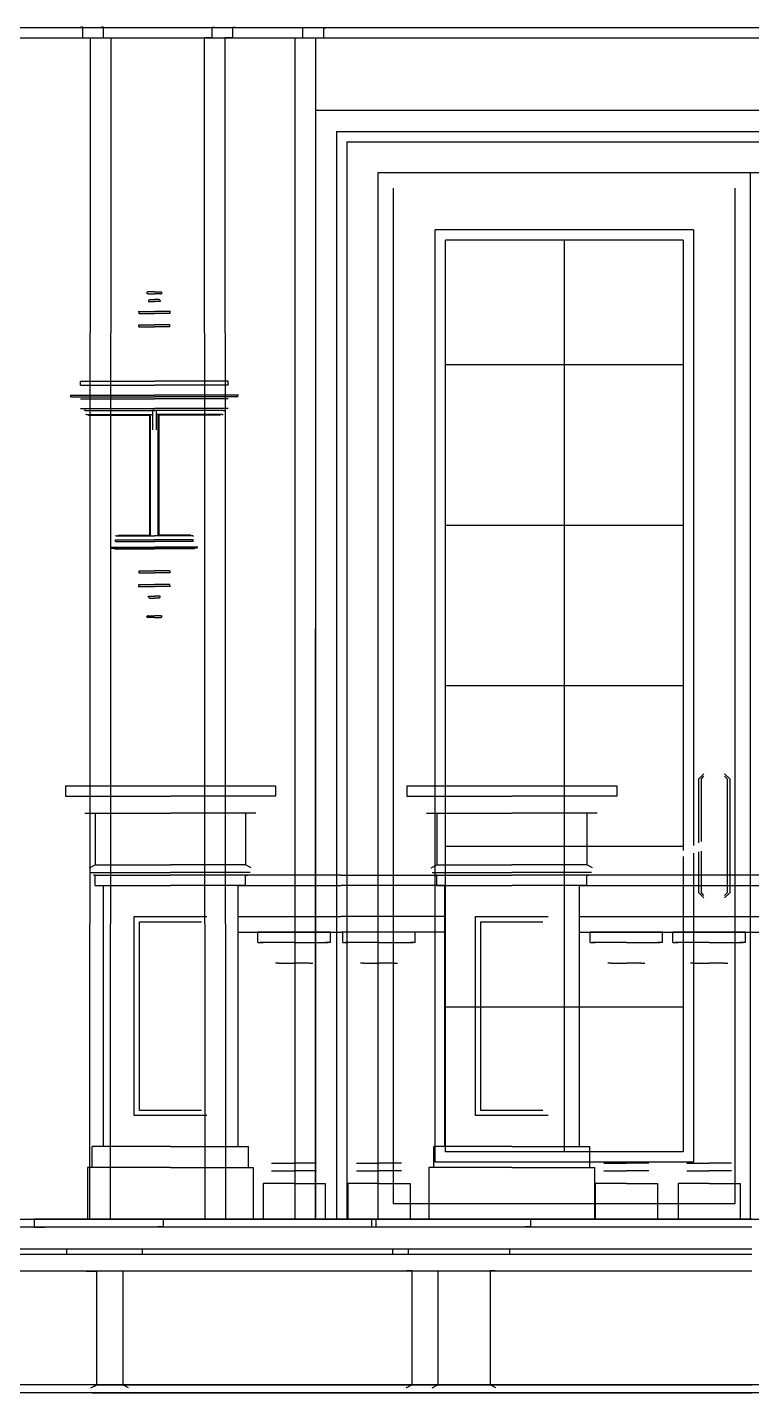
# Model space of a CAD drawing. Header units: metres. Extents: x -770 to 770, y 0 to 641.
# Drawn here: x 237.2 to 307.2, y 291.2 to 423 of the extents above; entities that cross this region are included whole.
import ezdxf

# ---------------------------------------------------------------- set-up
doc = ezdxf.new("R2010")
doc.units = ezdxf.units.M

msp = doc.modelspace()

# ---------------------------------------------------------------- linework, layer by layer
at = {"layer": 'EL-Balcony'}
for p, q in [((240.94, 349.83, -158.5), (240.94, 348.83, -158.5)), ((240.94, 349.83, -158.5), (261.19, 349.83, -130.31)), ((261.19, 349.83, -130.31), (261.19, 348.83, -130.31)), ((273.9, 349.83, -117.6), (273.9, 348.83, -117.6)), ((273.9, 349.83, -117.6), (294.15, 349.83, -113.55)), ((294.15, 349.83, -113.55), (294.15, 348.83, -113.55)), ((240.94, 348.83, -158.5), (251.06, 348.83, -140.43)), ((261.19, 348.83, -130.31), (251.06, 348.83, -140.43)), ((273.9, 348.83, -117.6), (284.02, 348.83, -113.55)), ((294.15, 348.83, -113.55), (284.02, 348.83, -113.55)), ((242.81, 347.2, -158.5), (243.81, 347.2, -158.5)), ((243.81, 347.2, -158.5), (243.81, 342.2, -158.5)), ((243.81, 347.2, -158.5), (251.06, 347.2, -140.43)), ((258.31, 347.2, -133.18), (251.06, 347.2, -140.43)), ((258.31, 347.2, -133.18), (258.31, 342.2, -133.18)), ((259.31, 347.2, -132.18), (258.31, 347.2, -133.18)), ((275.77, 347.2, -115.72), (276.77, 347.2, -114.72)), ((276.77, 347.2, -114.72), (276.77, 342.2, -114.72)), ((276.77, 347.2, -114.72), (284.02, 347.2, -113.55)), ((291.27, 347.2, -113.55), (284.02, 347.2, -113.55)), ((291.27, 347.2, -113.55), (291.27, 342.2, -113.55)), ((292.27, 347.2, -113.55), (291.27, 347.2, -113.55)), ((243.26, 341.92, -158.5), (243.81, 342.2, -158.5)), ((243.37, 341.45, -158.5), (251.06, 341.45, -140.43)), ((243.81, 342.2, -158.5), (251.06, 342.2, -140.43)), ((258.31, 342.2, -133.18), (251.06, 342.2, -140.43)), ((258.75, 341.45, -132.75), (251.06, 341.45, -140.43)), ((258.86, 341.92, -132.64), (258.31, 342.2, -133.18)), ((276.23, 341.92, -115.27), (276.77, 342.2, -114.72)), ((276.33, 341.45, -115.16), (284.02, 341.45, -113.55)), ((276.77, 342.2, -114.72), (284.02, 342.2, -113.55)), ((291.27, 342.2, -113.55), (284.02, 342.2, -113.55)), ((291.71, 341.45, -113.55), (284.02, 341.45, -113.55)), ((291.82, 341.92, -113.55), (291.27, 342.2, -113.55)), ((243.81, 341.2, -158.5), (243.62, 341.2, -158.5)), ((243.81, 340.2, -158.5), (243.81, 341.2, -158.5)), ((243.81, 341.2, -158.5), (251.06, 341.2, -140.43)), ((243.81, 340.2, -158.5), (244.56, 340.2, -158.5)), ((244.56, 340.2, -158.5), (251.06, 340.2, -140.43)), ((244.56, 340.2, -158.5), (244.56, 315, -158.5)), ((258.31, 341.2, -133.18), (251.06, 341.2, -140.43)), ((257.56, 340.2, -133.93), (251.06, 340.2, -140.43)), ((258.31, 340.2, -133.18), (257.56, 340.2, -133.93)), ((257.56, 340.2, -133.93), (267.54, 340.2, -123.95)), ((257.56, 340.2, -133.93), (257.56, 315, -133.93)), ((267.54, 341.2, -123.95), (258.14, 341.2, -133.36)), ((258.31, 341.2, -133.18), (258.5, 341.2, -133)), ((258.31, 340.2, -133.18), (258.31, 341.2, -133.18)), ((267.54, 341.2, -123.95), (276.95, 341.2, -114.55)), ((277.52, 340.2, -113.97), (267.54, 340.2, -123.95)), ((276.77, 341.2, -114.72), (276.58, 341.2, -114.91)), ((276.77, 340.2, -114.72), (276.77, 341.2, -114.72)), ((276.77, 341.2, -114.72), (284.02, 341.2, -113.55)), ((276.77, 340.2, -114.72), (277.52, 340.2, -113.97)), ((277.52, 340.2, -113.97), (284.02, 340.2, -113.55)), ((277.52, 340.2, -113.97), (277.52, 315, -113.97)), ((291.27, 341.2, -113.55), (284.02, 341.2, -113.55)), ((290.52, 340.2, -113.55), (284.02, 340.2, -113.55)), ((291.27, 340.2, -113.55), (290.52, 340.2, -113.55)), ((290.52, 340.2, -113.55), (310.83, 340.2, -113.55)), ((290.52, 340.2, -113.55), (290.52, 315, -113.55)), ((310.83, 341.2, -113.55), (291.1, 341.2, -113.55)), ((291.27, 341.2, -113.55), (291.46, 341.2, -113.55)), ((291.27, 340.2, -113.55), (291.27, 341.2, -113.55)), ((247.56, 318, -143.93), (247.56, 337.2, -143.93)), ((247.56, 337.2, -143.93), (254.56, 337.2, -136.93)), ((248.06, 318.5, -143.43), (248.06, 336.7, -143.43)), ((248.06, 336.7, -143.43), (254.06, 336.7, -137.43)), ((257.56, 337.2, -133.93), (267.54, 337.2, -123.95)), ((277.52, 337.2, -113.97), (267.54, 337.2, -123.95)), ((280.52, 318, -113.55), (280.52, 337.2, -113.55)), ((280.52, 337.2, -113.55), (287.52, 337.2, -113.55)), ((281.02, 318.5, -113.55), (281.02, 336.7, -113.55)), ((281.02, 336.7, -113.55), (287.02, 336.7, -113.55)), ((290.52, 337.2, -113.55), (310.83, 337.2, -113.55)), ((257.56, 335.7, -133.93), (267.54, 335.7, -123.95)), ((259.5, 334.7, -132), (259.5, 335.7, -132)), ((266.5, 335.7, -125), (259.5, 335.7, -132)), ((266.5, 334.7, -125), (266.5, 335.7, -125)), ((277.52, 335.7, -113.97), (267.54, 335.7, -123.95)), ((267.7, 334.7, -123.79), (267.7, 335.7, -123.79)), ((274.7, 335.7, -116.79), (267.7, 335.7, -123.79)), ((274.7, 334.7, -116.79), (274.7, 335.7, -116.79)), ((290.52, 335.7, -113.55), (310.83, 335.7, -113.55)), ((291.58, 334.7, -113.55), (291.58, 335.7, -113.55)), ((298.58, 335.7, -113.55), (291.58, 335.7, -113.55)), ((298.58, 334.7, -113.55), (298.58, 335.7, -113.55)), ((299.58, 334.7, -113.55), (299.58, 335.7, -113.55)), ((306.58, 335.7, -113.55), (299.58, 335.7, -113.55)), ((306.58, 334.7, -113.55), (306.58, 335.7, -113.55)), ((259.5, 334.7, -132), (260, 334.7, -131.5)), ((263, 334.7, -128.5), (259.71, 334.7, -131.78)), ((263, 334.7, -128.5), (266.28, 334.7, -125.22)), ((266.5, 334.7, -125), (266, 334.7, -125.5)), ((267.7, 334.7, -123.79), (268.2, 334.7, -123.29)), ((271.2, 334.7, -120.29), (267.92, 334.7, -123.57)), ((271.2, 334.7, -120.29), (274.49, 334.7, -117.01)), ((274.7, 334.7, -116.79), (274.2, 334.7, -117.29)), ((291.58, 334.7, -113.55), (292.08, 334.7, -113.55)), ((295.08, 334.7, -113.55), (291.8, 334.7, -113.55)), ((295.08, 334.7, -113.55), (298.36, 334.7, -113.55)), ((298.58, 334.7, -113.55), (298.08, 334.7, -113.55)), ((299.58, 334.7, -113.55), (300.08, 334.7, -113.55)), ((303.08, 334.7, -113.55), (299.8, 334.7, -113.55)), ((303.08, 334.7, -113.55), (306.36, 334.7, -113.55)), ((306.58, 334.7, -113.55), (306.08, 334.7, -113.55)), ((261.53, 332.7, -129.96), (261.2, 332.7, -130.3)), ((261.53, 332.7, -129.96), (263, 332.7, -128.5)), ((264.46, 332.7, -127.03), (263, 332.7, -128.5)), ((264.46, 332.7, -127.03), (264.8, 332.7, -126.7)), ((269.74, 332.7, -121.76), (269.4, 332.7, -122.09)), ((269.74, 332.7, -121.76), (271.2, 332.7, -120.29)), ((272.67, 332.7, -118.83), (271.2, 332.7, -120.29)), ((272.67, 332.7, -118.83), (273, 332.7, -118.49)), ((293.61, 332.7, -113.55), (293.28, 332.7, -113.55)), ((293.61, 332.7, -113.55), (295.08, 332.7, -113.55)), ((296.55, 332.7, -113.55), (295.08, 332.7, -113.55)), ((296.55, 332.7, -113.55), (296.88, 332.7, -113.55)), ((301.61, 332.7, -113.55), (301.28, 332.7, -113.55)), ((301.61, 332.7, -113.55), (303.08, 332.7, -113.55)), ((304.55, 332.7, -113.55), (303.08, 332.7, -113.55)), ((304.55, 332.7, -113.55), (304.88, 332.7, -113.55)), ((254.56, 318, -136.93), (247.56, 318, -143.93)), ((254.06, 318.5, -137.43), (248.06, 318.5, -143.43)), ((287.52, 318, -113.55), (280.52, 318, -113.55)), ((287.02, 318.5, -113.55), (281.02, 318.5, -113.55)), ((243.52, 313, -158.5), (243.52, 315, -158.5)), ((244.56, 315, -158.5), (243.52, 315, -158.5)), ((251.06, 315, -140.43), (244.56, 315, -158.5)), ((251.06, 315, -140.43), (257.56, 315, -133.93)), ((257.56, 315, -133.93), (258.6, 315, -132.89)), ((258.6, 313, -132.89), (258.6, 315, -132.89)), ((276.48, 313, -115.01), (276.48, 315, -115.01)), ((277.52, 315, -113.97), (276.48, 315, -115.01)), ((284.02, 315, -113.55), (277.52, 315, -113.97)), ((284.02, 315, -113.55), (290.52, 315, -113.55)), ((290.52, 315, -113.55), (291.56, 315, -113.55)), ((291.56, 313, -113.55), (291.56, 315, -113.55)), ((243.52, 313, -158.5), (243.06, 313, -158.5)), ((243.06, 313, -158.5), (243.06, 308, -158.5)), ((251.06, 313, -140.43), (243.52, 313, -158.5)), ((251.06, 313, -140.43), (258.6, 313, -132.89)), ((258.6, 313, -132.89), (259.06, 313, -132.43)), ((259.06, 313, -132.43), (259.06, 308, -132.43)), ((260.83, 313.42, -130.66), (261.05, 313.42, -130.44)), ((260.83, 312.67, -130.66), (263, 312.67, -128.5)), ((261.05, 313.42, -130.44), (263, 313.42, -128.5)), ((264.94, 313.42, -126.55), (263, 313.42, -128.5)), ((265.16, 312.67, -126.34), (263, 312.67, -128.5)), ((265.16, 313.42, -126.34), (264.94, 313.42, -126.55)), ((269.04, 313.42, -122.45), (269.26, 313.42, -122.24)), ((269.04, 312.67, -122.45), (271.2, 312.67, -120.29)), ((269.26, 313.42, -122.24), (271.2, 313.42, -120.29)), ((273.15, 313.42, -118.35), (271.2, 313.42, -120.29)), ((273.37, 312.67, -118.13), (271.2, 312.67, -120.29)), ((273.37, 313.42, -118.13), (273.15, 313.42, -118.35)), ((276.48, 313, -115.01), (276.02, 313, -115.47)), ((276.02, 313, -115.47), (276.02, 308, -115.47)), ((284.02, 313, -113.55), (276.48, 313, -115.01)), ((284.02, 313, -113.55), (291.56, 313, -113.55)), ((291.56, 313, -113.55), (292.02, 313, -113.55)), ((292.02, 313, -113.55), (292.02, 308, -113.55)), ((292.92, 313.42, -113.55), (293.13, 313.42, -113.55)), ((292.92, 312.67, -113.55), (295.08, 312.67, -113.55)), ((293.13, 313.42, -113.55), (295.08, 313.42, -113.55)), ((297.02, 313.42, -113.55), (295.08, 313.42, -113.55)), ((297.24, 312.67, -113.55), (295.08, 312.67, -113.55)), ((297.24, 313.42, -113.55), (297.02, 313.42, -113.55)), ((300.92, 313.42, -113.55), (301.13, 313.42, -113.55)), ((300.92, 312.67, -113.55), (303.08, 312.67, -113.55)), ((301.13, 313.42, -113.55), (303.08, 313.42, -113.55)), ((305.02, 313.42, -113.55), (303.08, 313.42, -113.55)), ((305.24, 312.67, -113.55), (303.08, 312.67, -113.55)), ((305.24, 313.42, -113.55), (305.02, 313.42, -113.55)), ((260, 311.43, -131.5), (260, 308, -131.5)), ((263, 311.43, -128.5), (260, 311.43, -131.5)), ((263, 311.43, -128.5), (266, 311.43, -125.5)), ((266, 311.43, -125.5), (266, 308, -125.5)), ((268.2, 311.43, -123.29), (268.2, 308, -123.29)), ((271.2, 311.43, -120.29), (268.2, 311.43, -123.29)), ((271.2, 311.43, -120.29), (274.2, 311.43, -117.29)), ((274.2, 311.43, -117.29), (274.2, 308, -117.29)), ((292.08, 311.43, -113.55), (292.08, 308, -113.55)), ((295.08, 311.43, -113.55), (292.08, 311.43, -113.55)), ((295.08, 311.43, -113.55), (298.08, 311.43, -113.55)), ((298.08, 311.43, -113.55), (298.08, 308, -113.55)), ((300.08, 311.43, -113.55), (300.08, 308, -113.55)), ((303.08, 311.43, -113.55), (300.08, 311.43, -113.55)), ((303.08, 311.43, -113.55), (306.08, 311.43, -113.55)), ((306.08, 311.43, -113.55), (306.08, 308, -113.55)), ((243.06, 308, -158.5), (244.56, 308, -158.5)), ((244.56, 308, -158.5), (251.06, 308, -140.43)), ((257.56, 308, -133.93), (251.06, 308, -140.43)), ((259.06, 308, -132.43), (257.56, 308, -133.93)), ((260, 308, -131.5), (266, 308, -125.5)), ((266, 308, -125.5), (266, 308, -125.5)), ((268.2, 308, -123.29), (274.2, 308, -117.29)), ((274.2, 308, -117.29), (274.2, 308, -117.29)), ((276.02, 308, -115.47), (277.52, 308, -113.97)), ((277.52, 308, -113.97), (284.02, 308, -113.55)), ((290.52, 308, -113.55), (284.02, 308, -113.55)), ((292.02, 308, -113.55), (290.52, 308, -113.55)), ((292.08, 308, -113.55), (298.08, 308, -113.55)), ((298.08, 308, -113.55), (298.08, 308, -113.55)), ((300.08, 308, -113.55), (306.08, 308, -113.55)), ((306.08, 308, -113.55), (306.08, 308, -113.55))]:
    msp.add_line(p, q, dxfattribs=at)
at = {"layer": 'EL-Door'}
for p, q in [((271.08, 409, -120.41), (271.08, 308, -120.41)), ((343.08, 409, -119.58), (271.08, 409, -120.41)), ((307.08, 308, -113.55), (307.08, 409, -113.55)), ((272.58, 407.5, -118.91), (272.58, 309.5, -118.91)), ((305.58, 309.5, -113.55), (305.58, 407.5, -113.55)), ((276.61, 313.5, -114.88), (276.61, 403.5, -114.88)), ((301.57, 403.5, -113.55), (276.61, 403.5, -114.88)), ((301.57, 403.5, -113.55), (301.57, 344.08, -113.55)), ((300.57, 402.5, -113.55), (277.61, 402.5, -113.88)), ((277.61, 314.5, -113.88), (277.61, 402.5, -113.88)), ((289.09, 402.5, -113.55), (289.09, 314.5, -113.55)), ((300.57, 402.5, -113.55), (300.57, 343.58, -113.55)), ((277.61, 390.5, -113.88), (300.57, 390.5, -113.55)), ((277.61, 375, -113.88), (300.57, 375, -113.55)), ((277.61, 359.5, -113.88), (300.57, 359.5, -113.55)), ((302.07, 350.5, -113.55), (302.57, 351, -113.55)), ((302.32, 350.5, -113.55), (302.57, 350.75, -113.55)), ((304.57, 351, -113.55), (305.07, 350.5, -113.55)), ((304.57, 350.75, -113.55), (304.82, 350.5, -113.55)), ((302.07, 344.34, -113.55), (302.07, 350.5, -113.55)), ((302.32, 344.44, -113.55), (302.32, 350.5, -113.55)), ((304.82, 350.5, -113.55), (304.82, 339.5, -113.55)), ((305.07, 350.5, -113.55), (305.07, 339.5, -113.55)), ((277.61, 344, -113.88), (300.57, 344, -113.55)), ((300.57, 343, -113.55), (300.57, 314.5, -113.55)), ((301.57, 343.33, -113.55), (301.57, 313.5, -113.55)), ((302.07, 339.5, -113.55), (302.07, 343.47, -113.55)), ((302.32, 339.5, -113.55), (302.32, 343.51, -113.55)), ((302.57, 339, -113.55), (302.07, 339.5, -113.55)), ((302.57, 339.25, -113.55), (302.32, 339.5, -113.55)), ((305.07, 339.5, -113.55), (304.57, 339, -113.55)), ((304.82, 339.5, -113.55), (304.57, 339.25, -113.55)), ((277.61, 328.5, -113.88), (300.57, 328.5, -113.55)), ((300.57, 314.5, -113.55), (277.61, 314.5, -113.88)), ((301.57, 313.5, -113.55), (276.61, 313.5, -114.88)), ((272.58, 309.5, -118.91), (305.58, 309.5, -113.55)), ((271.08, 308, -120.41), (343.08, 308, -119.58))]:
    msp.add_line(p, q, dxfattribs=at)
at = {"layer": 'FP-Hatch'}
for p, q in [((248.85, 397.51, -142.64), (248.76, 397.41, -142.73)), ((248.76, 397.41, -142.73), (248.76, 397.41, -142.73)), ((248.76, 397.41, -142.73), (248.85, 397.32, -142.64)), ((248.93, 397.51, -142.57), (248.85, 397.51, -142.64)), ((248.91, 397.32, -142.59), (248.85, 397.32, -142.64)), ((248.91, 397.32, -142.59), (249.51, 397.32, -141.98)), ((249.51, 397.51, -141.98), (248.93, 397.51, -142.57)), ((249.04, 396.76, -142.45), (248.95, 396.66, -142.55)), ((249.04, 396.76, -142.45), (249.51, 396.76, -141.98)), ((249.51, 397.51, -141.98), (250.09, 397.51, -141.4)), ((250.11, 397.32, -141.38), (249.51, 397.32, -141.98)), ((249.98, 396.76, -141.52), (249.51, 396.76, -141.98)), ((249.98, 396.76, -141.52), (250.07, 396.66, -141.42)), ((250.09, 397.51, -141.4), (250.17, 397.51, -141.33)), ((250.11, 397.32, -141.38), (250.17, 397.32, -141.33)), ((250.17, 397.51, -141.33), (250.26, 397.41, -141.23)), ((250.26, 397.41, -141.23), (250.17, 397.32, -141.33)), ((250.26, 397.41, -141.23), (250.26, 397.41, -141.23)), ((247.94, 395.62, -143.55), (248.01, 395.62, -143.48)), ((248.01, 395.62, -143.48), (249.51, 395.62, -141.98)), ((248.01, 395.62, -143.48), (248.01, 395.43, -143.48)), ((248.01, 395.43, -143.48), (249.51, 395.43, -141.98)), ((248.95, 396.66, -142.55), (248.95, 396.57, -142.55)), ((248.95, 396.57, -142.55), (249.51, 396.57, -141.98)), ((250.07, 396.57, -141.42), (249.51, 396.57, -141.98)), ((251.01, 395.62, -140.48), (249.51, 395.62, -141.98)), ((251.01, 395.43, -140.48), (249.51, 395.43, -141.98)), ((250.07, 396.66, -141.42), (250.07, 396.57, -141.42)), ((251.08, 395.62, -140.42), (251.01, 395.62, -140.48)), ((251.01, 395.62, -140.48), (251.01, 395.43, -140.48)), ((248.01, 394.12, -143.48), (248.01, 394.31, -143.48)), ((248.01, 394.31, -143.48), (248.2, 394.31, -143.3)), ((248.01, 394.12, -143.48), (249.51, 394.12, -141.98)), ((248.2, 394.31, -143.3), (249.51, 394.31, -141.98)), ((250.82, 394.31, -140.67), (249.51, 394.31, -141.98)), ((251.01, 394.12, -140.48), (249.51, 394.12, -141.98)), ((251.01, 394.31, -140.48), (250.82, 394.31, -140.67)), ((251.01, 394.12, -140.48), (251.01, 394.31, -140.48)), ((242.39, 388.49, -158.5), (242.39, 388.87, -158.5)), ((242.39, 388.87, -158.5), (249.51, 388.87, -141.98)), ((256.64, 388.87, -134.86), (249.51, 388.87, -141.98)), ((256.64, 388.49, -134.86), (256.64, 388.87, -134.86)), ((241.38, 387.54, -158.5), (241.45, 387.54, -158.5)), ((241.45, 387.37, -158.5), (241.45, 387.54, -158.5)), ((241.45, 387.54, -158.5), (249.51, 387.54, -141.98)), ((242.39, 388.49, -158.5), (249.51, 388.49, -141.98)), ((256.64, 388.49, -134.86), (249.51, 388.49, -141.98)), ((257.57, 387.54, -133.92), (249.51, 387.54, -141.98)), ((257.57, 387.37, -133.92), (257.57, 387.54, -133.92)), ((257.64, 387.54, -133.85), (257.57, 387.54, -133.92)), ((241.45, 387.37, -158.5), (242.2, 387.37, -158.5)), ((242.2, 387.37, -158.5), (249.51, 387.37, -141.98)), ((242.39, 387.18, -158.5), (249.51, 387.18, -141.98)), ((242.39, 386.24, -158.5), (242.54, 386.24, -158.5)), ((242.54, 386.24, -158.5), (249.51, 386.24, -141.98)), ((256.82, 387.37, -134.67), (249.51, 387.37, -141.98)), ((256.64, 387.18, -134.86), (249.51, 387.18, -141.98)), ((256.49, 386.24, -135.01), (249.51, 386.24, -141.98)), ((256.64, 386.24, -134.86), (256.49, 386.24, -135.01)), ((257.57, 387.37, -133.92), (256.82, 387.37, -134.67)), ((242.87, 386.06, -158.5), (242.72, 386.06, -158.5)), ((242.87, 386.06, -158.5), (249.51, 386.06, -141.98)), ((242.96, 385.68, -158.5), (242.88, 385.68, -158.5)), ((242.96, 385.68, -158.5), (249.32, 385.68, -142.17)), ((243.14, 385.61, -158.5), (249.06, 385.61, -142.43)), ((249.06, 373.96, -142.43), (249.06, 385.68, -142.43)), ((249.14, 373.96, -142.36), (249.14, 385.68, -142.36)), ((249.7, 386.06, -141.8), (249.32, 386.06, -142.17)), ((249.32, 386.06, -142.17), (249.32, 384.18, -142.17)), ((256.15, 386.06, -135.35), (249.51, 386.06, -141.98)), ((249.7, 384.18, -141.8), (249.7, 386.06, -141.8)), ((256.07, 385.68, -135.43), (249.7, 385.68, -141.8)), ((249.89, 373.96, -141.61), (249.89, 385.68, -141.61)), ((249.96, 373.96, -141.53), (249.96, 385.68, -141.53)), ((255.88, 385.61, -135.62), (249.96, 385.61, -141.53)), ((256.07, 385.68, -135.43), (256.14, 385.68, -135.35)), ((256.15, 386.06, -135.35), (256.3, 386.06, -135.2)), ((245.81, 373.96, -145.68), (245.74, 373.93, -145.75)), ((245.76, 373.4, -145.73), (245.76, 373.58, -145.73)), ((245.76, 373.58, -145.73), (249.51, 373.58, -141.98)), ((245.76, 373.4, -145.73), (249.51, 373.4, -141.98)), ((245.81, 373.96, -145.68), (249.51, 373.96, -141.98)), ((245.98, 374.03, -145.51), (249.06, 374.03, -142.43)), ((253.21, 373.96, -138.28), (249.51, 373.96, -141.98)), ((253.26, 373.58, -138.24), (249.51, 373.58, -141.98)), ((253.26, 373.4, -138.24), (249.51, 373.4, -141.98)), ((253.04, 374.03, -138.46), (249.96, 374.03, -141.53)), ((253.21, 373.96, -138.28), (253.28, 373.93, -138.22)), ((253.26, 373.4, -138.24), (253.26, 373.58, -138.24)), ((245.3, 372.87, -146.19), (245.37, 372.87, -146.13)), ((245.37, 372.78, -146.13), (245.37, 372.87, -146.13)), ((245.37, 372.87, -146.13), (249.51, 372.87, -141.98)), ((245.37, 372.78, -146.13), (245.56, 372.78, -145.94)), ((245.56, 372.78, -145.94), (249.51, 372.78, -141.98)), ((245.65, 372.69, -145.84), (246.39, 372.69, -145.1)), ((246.39, 372.69, -145.1), (249.51, 372.69, -141.98)), ((253.65, 372.87, -137.84), (249.51, 372.87, -141.98)), ((253.46, 372.78, -138.03), (249.51, 372.78, -141.98)), ((252.63, 372.69, -138.87), (249.51, 372.69, -141.98)), ((253.37, 372.69, -138.12), (252.63, 372.69, -138.87)), ((253.65, 372.78, -137.84), (253.46, 372.78, -138.03)), ((253.65, 372.78, -137.84), (253.65, 372.87, -137.84)), ((253.72, 372.87, -137.78), (253.65, 372.87, -137.84)), ((248.01, 370.58, -143.48), (249.51, 370.58, -141.98)), ((248.01, 370.58, -143.48), (248.01, 370.39, -143.48)), ((248.01, 370.39, -143.48), (248.2, 370.39, -143.3)), ((248.2, 370.39, -143.3), (249.51, 370.39, -141.98)), ((251.01, 370.58, -140.48), (249.51, 370.58, -141.98)), ((250.82, 370.39, -140.67), (249.51, 370.39, -141.98)), ((251.01, 370.39, -140.48), (250.82, 370.39, -140.67)), ((251.01, 370.58, -140.48), (251.01, 370.39, -140.48)), ((247.94, 369.08, -143.55), (248.01, 369.08, -143.48)), ((248.01, 369.26, -143.48), (249.51, 369.26, -141.98)), ((248.01, 369.08, -143.48), (248.01, 369.26, -143.48)), ((248.01, 369.08, -143.48), (249.51, 369.08, -141.98)), ((251.01, 369.26, -140.48), (249.51, 369.26, -141.98)), ((251.01, 369.08, -140.48), (249.51, 369.08, -141.98)), ((251.01, 369.08, -140.48), (251.01, 369.26, -140.48)), ((251.08, 369.08, -140.42), (251.01, 369.08, -140.48)), ((248.95, 368.12, -142.55), (249.51, 368.12, -141.98)), ((248.95, 368.03, -142.55), (248.95, 368.12, -142.55)), ((249.04, 367.94, -142.45), (248.95, 368.03, -142.55)), ((249.04, 367.94, -142.45), (249.51, 367.94, -141.98)), ((250.07, 368.12, -141.42), (249.51, 368.12, -141.98)), ((249.98, 367.94, -141.52), (249.51, 367.94, -141.98)), ((249.98, 367.94, -141.52), (250.07, 368.03, -141.42)), ((250.07, 368.03, -141.42), (250.07, 368.12, -141.42)), ((248.76, 366.16, -142.73), (248.85, 366.25, -142.64)), ((248.85, 366.06, -142.64), (248.76, 366.16, -142.73)), ((248.76, 366.16, -142.73), (248.76, 366.16, -142.73)), ((248.91, 366.25, -142.59), (248.85, 366.25, -142.64)), ((248.93, 366.06, -142.57), (248.85, 366.06, -142.64)), ((248.91, 366.25, -142.59), (249.51, 366.25, -141.98)), ((249.51, 366.06, -141.98), (248.93, 366.06, -142.57)), ((250.11, 366.25, -141.38), (249.51, 366.25, -141.98)), ((249.51, 366.06, -141.98), (250.09, 366.06, -141.4)), ((250.09, 366.06, -141.4), (250.17, 366.06, -141.33)), ((250.11, 366.25, -141.38), (250.17, 366.25, -141.33)), ((250.26, 366.16, -141.23), (250.17, 366.25, -141.33)), ((250.17, 366.06, -141.33), (250.26, 366.16, -141.23)), ((250.26, 366.16, -141.23), (250.26, 366.16, -141.23))]:
    msp.add_line(p, q, dxfattribs=at)
at = {"layer": 'FP-Proposed Wall'}
for p, q in [((452.44, 423, -91), (176.69, 423, -115.5)), ((451.69, 422, -91), (176.69, 422, -115.5)), ((244.59, 423.04, -158.5), (244.4, 423.04, -158.5)), ((244.59, 422.04, -158.5), (244.59, 423.04, -158.5)), ((244.59, 422.04, -158.5), (245.34, 422.04, -146.16)), ((245.27, 308.04, -146.23), (245.34, 422.04, -146.16)), ((255.1, 422.04, -136.4), (254.35, 422.04, -137.15)), ((254.41, 308.04, -137.08), (254.35, 422.04, -137.15)), ((255.09, 423.04, -136.4), (255.28, 423.04, -136.21)), ((255.1, 422.04, -136.4), (255.09, 423.04, -136.4)), ((263.86, 422, -127.63), (263.11, 422, -128.38)), ((263.11, 308, -128.38), (263.11, 422, -128.38)), ((263.86, 422, -127.63), (263.86, 423, -127.63)), ((267.08, 413, -124.41), (267.08, 308, -124.41)), ((267.08, 413, -124.41), (347.08, 413, -123.58)), ((268.08, 412, -123.41), (268.08, 308, -123.41)), ((268.08, 412, -123.41), (346.08, 412, -122.58)), ((183.44, 308, -158.5), (307.19, 308, -113.55)), ((183.44, 307.25, -158.5), (307.19, 307.25, -113.55)), ((237.91, 308, -158.5), (237.91, 307.25, -158.5)), ((307.18, 308, -113.55), (237.91, 308, -158.5)), ((237.91, 308, -158.5), (307.18, 308, -113.55)), ((237.91, 307.99, -158.5), (237.91, 307.24, -158.5)), ((237.91, 307.25, -158.5), (238.91, 307.25, -158.5)), ((237.91, 307.24, -158.5), (238.91, 307.24, -158.5)), ((238.91, 307.25, -158.5), (307.18, 307.25, -113.55)), ((238.91, 307.25, -158.5), (307.18, 307.25, -113.55)), ((250.35, 307.25, -141.15), (249.85, 307.25, -141.65)), ((250.35, 308, -141.15), (250.35, 307.25, -141.15)), ((270.48, 308, -121.01), (270.48, 307.25, -121.01)), ((270.48, 307.25, -121.01), (270.98, 307.25, -120.51)), ((270.88, 308, -120.62), (270.88, 307.25, -120.62)), ((270.88, 307.25, -120.62), (271.88, 307.25, -119.62)), ((285.81, 307.25, -113.55), (285.31, 307.25, -113.55)), ((285.81, 308, -113.55), (285.81, 307.25, -113.55)), ((180.31, 305.12, -158.5), (307.19, 305.12, -113.55)), ((180.31, 304.62, -158.5), (307.19, 304.62, -113.55)), ((241.04, 305.12, -158.5), (241.04, 304.62, -158.5)), ((241.04, 305.12, -158.5), (307.18, 305.12, -113.55)), ((241.04, 305.12, -158.5), (307.18, 305.12, -113.55)), ((241.04, 305.12, -158.5), (241.04, 304.62, -158.5)), ((241.04, 304.62, -158.5), (307.18, 304.62, -113.55)), ((241.04, 304.62, -158.5), (307.18, 304.62, -113.55)), ((248.34, 305.12, -143.15), (248.34, 304.62, -143.15)), ((272.49, 305.12, -119.01), (272.49, 304.62, -119.01)), ((274, 305.12, -117.49), (274, 304.62, -117.49)), ((283.81, 305.12, -113.55), (283.81, 304.62, -113.55)), ((178.44, 303, -158.5), (307.19, 303, -113.55)), ((242.91, 303, -158.5), (243.91, 303, -158.5)), ((242.91, 302.99, -158.5), (243.91, 302.99, -158.5)), ((243.91, 303, -158.5), (243.91, 292, -158.5)), ((243.91, 303, -158.5), (307.18, 303, -113.55)), ((243.91, 303, -158.5), (307.18, 303, -113.55)), ((243.91, 302.99, -158.5), (243.92, 291.99, -158.5)), ((246.47, 303, -145.03), (246.47, 292, -145.03)), ((246.47, 303, -145.03), (246.97, 303, -144.53)), ((274.36, 303, -117.13), (273.86, 303, -117.63)), ((274.36, 303, -117.13), (274.36, 292, -117.13)), ((275.88, 303, -115.62), (276.88, 303, -114.62)), ((276.88, 303, -114.62), (276.88, 292, -114.62)), ((281.93, 303, -113.55), (281.93, 292, -113.55)), ((282.43, 303, -113.55), (281.93, 303, -113.55)), ((700.44, 292, -507.51), (101.71, 292, -115.5)), ((243.36, 291.72, -158.5), (243.91, 292, -158.5)), ((243.37, 291.72, -158.5), (243.92, 291.99, -158.5)), ((243.91, 292, -158.5), (307.18, 292, -113.55)), ((243.91, 292, -158.5), (307.18, 292, -113.55)), ((247.02, 291.72, -144.48), (246.47, 292, -145.03)), ((273.81, 291.72, -117.68), (274.36, 292, -117.13)), ((276.33, 291.72, -115.17), (276.88, 292, -114.62)), ((282.48, 291.72, -113.55), (281.93, 292, -113.55)), ((700.88, 291.25, -507.51), (101.71, 291.25, -115.5)), ((243.47, 291.25, -158.5), (307.18, 291.25, -113.55)), ((243.47, 291.25, -158.5), (307.18, 291.25, -113.55))]:
    msp.add_line(p, q, dxfattribs=at)
at = {"layer": 'FP-Stair'}
for p, q in [((242.59, 423.04, -158.5), (242.4, 423.04, -158.5)), ((242.59, 422.04, -158.5), (242.59, 423.04, -158.5)), ((242.59, 422.04, -158.5), (243.34, 422.04, -158.5)), ((243.27, 308.04, -158.5), (243.34, 422.04, -158.5)), ((256.41, 308.04, -135.08), (256.35, 422.04, -135.15)), ((257.1, 422.04, -134.4), (256.35, 422.04, -135.15)), ((257.09, 423.04, -134.4), (257.28, 423.04, -134.21)), ((257.1, 422.04, -134.4), (257.09, 423.04, -134.4)), ((265.08, 308, -126.42), (265.11, 422, -126.38)), ((265.86, 422, -125.63), (265.11, 422, -126.38)), ((265.86, 423, -125.63), (266.05, 423, -125.45)), ((265.86, 422, -125.63), (265.86, 423, -125.63)), ((349.08, 415, -125.58), (265.08, 415, -126.41)), ((265.08, 415, -126.41), (265.08, 308, -126.41))]:
    msp.add_line(p, q, dxfattribs=at)

doc.saveas('drawing.dxf')
